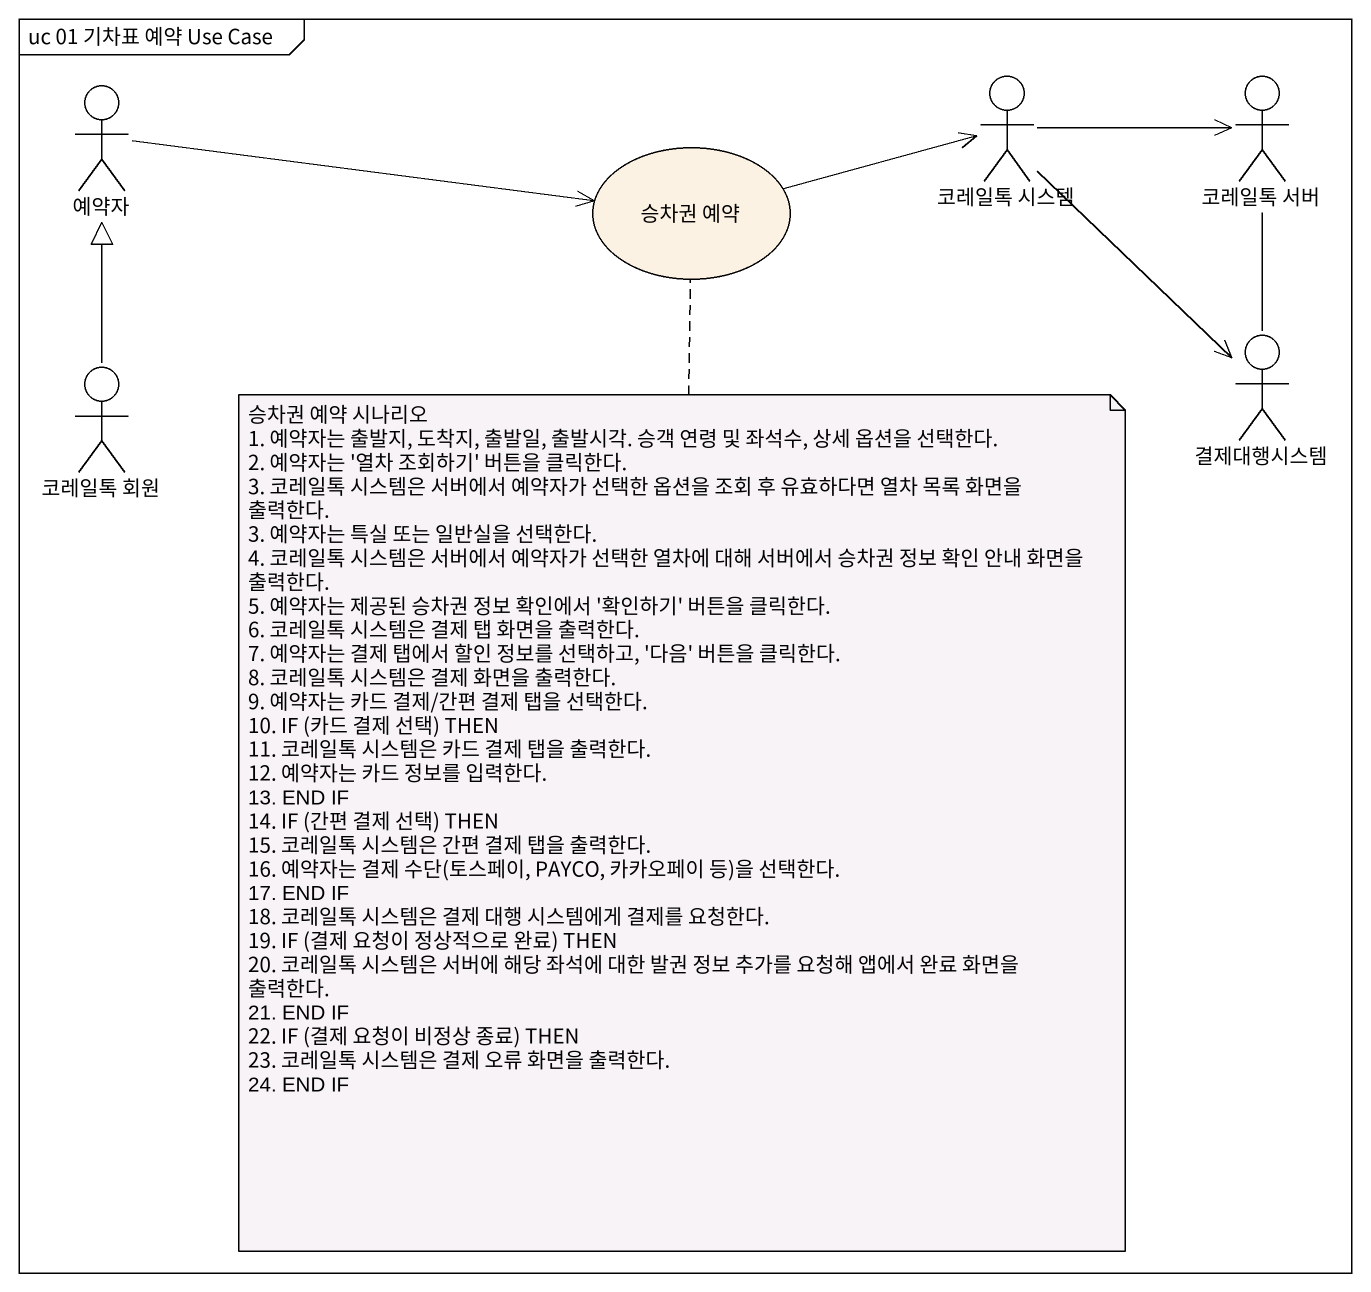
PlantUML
@startuml
mainframe uc 01 기차표 예약 Use Case
actor 예약자
actor "코레일톡 시스템" as 코레일톡_시스템
actor "코레일톡 서버" as 코레일톡_서버
usecase "승차권 예약" as 승차권_예약
actor 결제대행시스템
actor "코레일톡 회원" as 코레일톡_회원
예약자 -right-> 승차권_예약
코레일톡_시스템 -right-> 코레일톡_서버
코레일톡_시스템 --> 결제대행시스템
승차권_예약 -right-> 코레일톡_시스템
결제대행시스템 -up- 코레일톡_서버
코레일톡_회원 -up-|> 예약자
note bottom of 승차권_예약
  승차권 예약 시나리오
  1. 예약자는 출발지, 도착지, 출발일, 출발시각. 승객 연령 및 좌석수, 상세 옵션을 선택한다.
  2. 예약자는 '열차 조회하기' 버튼을 클릭한다.
  3. 코레일톡 시스템은 서버에서 예약자가 선택한 옵션을 조회 후 유효하다면 열차 목록 화면을 출력한다.
  3. 예약자는 특실 또는 일반실을 선택한다.
  4. 코레일톡 시스템은 서버에서 예약자가 선택한 열차에 대해 서버에서 승차권 정보 확인 안내 화면을 출력한다.
  5. 예약자는 제공된 승차권 정보 확인에서 '확인하기' 버튼을 클릭한다.
  6. 코레일톡 시스템은 결제 탭 화면을 출력한다.
  7. 예약자는 결제 탭에서 할인 정보를 선택하고, '다음' 버튼을 클릭한다.
  8. 코레일톡 시스템은 결제 화면을 출력한다.
  9. 예약자는 카드 결제/간편 결제 탭을 선택한다.
  10. IF (카드 결제 선택) THEN
  11. 코레일톡 시스템은 카드 결제 탭을 출력한다.
  12. 예약자는 카드 정보를 입력한다.
  13. END IF
  14. IF (간편 결제 선택) THEN
  15. 코레일톡 시스템은 간편 결제 탭을 출력한다.
  16. 예약자는 결제 수단(토스페이, PAYCO, 카카오페이 등)을 선택한다.
  17. END IF
  18. 코레일톡 시스템은 결제 대행 시스템에게 결제를 요청한다.
  19. IF (결제 요청이 정상적으로 완료) THEN
  20. 코레일톡 시스템은 서버에 해당 좌석에 대한 발권 정보 추가를 요청해 앱에서 완료 화면을 출력한다.
  21. END IF
  22. IF (결제 요청이 비정상 종료) THEN
  23. 코레일톡 시스템은 결제 오류 화면을 출력한다.
  24. END IF
end note
@enduml
